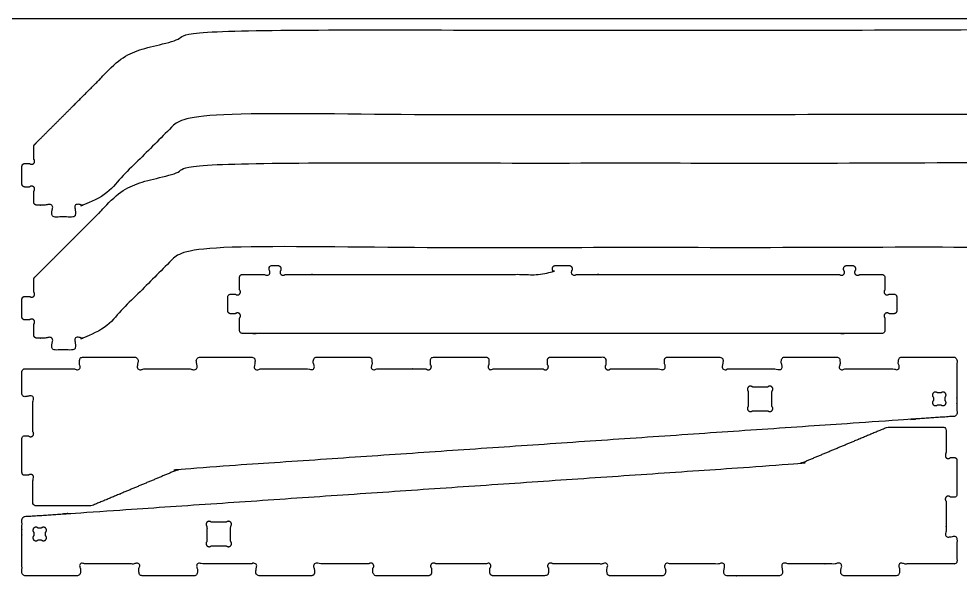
# Model space of a CAD drawing. Header units: millimetres. Extents: x 0 to 2741, y -90 to 1342.
# Drawn here: x 717 to 1674, y 681 to 1250 of the extents above; entities that cross this region are included whole.
import ezdxf

# ---------------------------------------------------------------- set-up
doc = ezdxf.new("R2010")
doc.units = ezdxf.units.MM
doc.header["$MEASUREMENT"] = 0
doc.layers.add('Default', color=18, linetype='Continuous', true_color=0x000000)

msp = doc.modelspace()

# ---------------------------------------------------------------- linework, layer by layer
at = {"layer": 'Default'}
msp.add_lwpolyline([(0, 0), (2500, 0), (2500, 1250), (0, 1250)], close=True, dxfattribs=at)
for points, weights, knots in [([(1958.43, 1107.35), (1958.43, 1113.78), (1958.43, 1120.21), (1958.43, 1121.46), (1957.55, 1122.33), (1912.3, 1167.59), (1867.04, 1212.84), (1866.5, 1213.38), (1865.77, 1213.6), (1823.33, 1226.03), (1780.88, 1238.46), (1780.47, 1238.58), (1780.04, 1238.58), (1345.43, 1238.58), (910.81, 1238.58), (910.38, 1238.58), (909.97, 1238.46), (867.53, 1226.03), (825.09, 1213.6), (824.35, 1213.38), (823.81, 1212.84), (778.56, 1167.59), (733.3, 1122.33), (732.43, 1121.46), (732.43, 1120.21), (732.43, 1113.78), (732.43, 1107.35), (734.58, 1105.2), (732.43, 1103.04), (730.27, 1100.88), (728.11, 1103.04), (725.77, 1103.04), (723.43, 1103.04), (720.43, 1103.04), (720.43, 1100.04), (720.43, 1091.04), (720.43, 1082.04), (720.43, 1079.04), (723.43, 1079.04), (725.77, 1079.04), (728.11, 1079.04), (730.27, 1081.2), (732.43, 1079.04), (734.58, 1076.88), (732.43, 1074.73), (732.43, 1069.17), (732.43, 1063.62), (732.43, 1060.62), (735.43, 1060.62), (740.98, 1060.62), (746.53, 1060.62), (748.69, 1062.78), (750.84, 1060.62), (753, 1058.47), (750.84, 1056.31), (750.84, 1053.97), (750.84, 1051.62), (750.84, 1048.62), (753.84, 1048.62), (762.84, 1048.62), (771.84, 1048.62), (774.84, 1048.62), (774.84, 1051.62), (774.84, 1053.97), (774.84, 1056.31), (772.69, 1058.47), (774.84, 1060.62), (777, 1062.78), (779.16, 1060.62), (785.59, 1060.62), (792.02, 1060.62), (793.26, 1060.62), (794.14, 1061.5), (839.22, 1106.59), (884.3, 1151.67), (885.18, 1152.55), (886.43, 1152.55), (1345.43, 1152.55), (1804.43, 1152.55), (1805.67, 1152.55), (1806.55, 1151.67), (1851.63, 1106.59), (1896.71, 1061.5), (1897.59, 1060.62), (1898.84, 1060.62), (1905.27, 1060.62), (1911.7, 1060.62), (1913.85, 1062.78), (1916.01, 1060.62), (1918.17, 1058.47), (1916.01, 1056.31), (1916.01, 1053.97), (1916.01, 1051.62), (1916.01, 1048.62), (1919.01, 1048.62), (1928.01, 1048.62), (1937.01, 1048.62), (1940.01, 1048.62), (1940.01, 1051.62), (1940.01, 1053.97), (1940.01, 1056.31), (1937.85, 1058.47), (1940.01, 1060.62), (1942.17, 1062.78), (1944.32, 1060.62), (1949.87, 1060.62), (1955.43, 1060.62), (1958.43, 1060.62), (1958.43, 1063.62), (1958.43, 1069.17), (1958.43, 1074.73), (1956.27, 1076.88), (1958.43, 1079.04), (1960.58, 1081.2), (1962.74, 1079.04), (1965.08, 1079.04), (1967.43, 1079.04), (1970.43, 1079.04), (1970.43, 1082.04), (1970.43, 1091.04), (1970.43, 1100.04), (1970.43, 1103.04), (1967.43, 1103.04), (1965.08, 1103.04), (1962.74, 1103.04), (1960.58, 1100.88), (1958.43, 1103.04), (1956.27, 1105.2), (1958.43, 1107.35)], [1, 1, 1, 0.923879532511, 1, 1, 1, 0.968853755208, 1, 1, 1, 0.989869431355, 1, 1, 1, 0.989869431355, 1, 1, 1, 0.968853755208, 1, 1, 1, 0.923879532511, 1, 1, 1, 0.707106781187, 1, 0.707106781187, 1, 1, 1, 0.707106781187, 1, 1, 1, 0.707106781187, 1, 1, 1, 0.707106781187, 1, 0.707106781187, 1, 1, 1, 0.707106781187, 1, 1, 1, 0.707106781187, 1, 0.707106781187, 1, 1, 1, 0.707106781187, 1, 1, 1, 0.707106781187, 1, 1, 1, 0.707106781187, 1, 0.707106781187, 1, 1, 1, 0.923879532511, 1, 1, 1, 0.923879532511, 1, 1, 1, 0.923879532511, 1, 1, 1, 0.923879532511, 1, 1, 1, 0.707106781187, 1, 0.707106781187, 1, 1, 1, 0.707106781187, 1, 1, 1, 0.707106781187, 1, 1, 1, 0.707106781187, 1, 0.707106781187, 1, 1, 1, 0.707106781187, 1, 1, 1, 0.707106781187, 1, 0.707106781187, 1, 1, 1, 0.707106781187, 1, 1, 1, 0.707106781187, 1, 1, 1, 0.707106781187, 1, 0.707106781187, 1], [585.957983, 585.957983, 585.957983, 596.105454, 596.105454, 598.461649, 598.461649, 726.452225, 726.452225, 727.953647, 727.953647, 816.401291, 816.401291, 817.256064, 817.256064, 925.685498, 925.685498, 926.54027, 926.54027, 1014.987914, 1014.987914, 1016.489336, 1016.489336, 1144.479912, 1144.479912, 1146.836107, 1146.836107, 1156.983578, 1156.983578, 1161.774507, 1161.774507, 1166.565436, 1166.565436, 1171.252084, 1171.252084, 1175.964473, 1175.964473, 1184.964473, 1184.964473, 1189.676862, 1189.676862, 1194.363511, 1194.363511, 1199.15444, 1199.15444, 1203.945369, 1203.945369, 1212.706198, 1212.706198, 1217.418587, 1217.418587, 1226.179417, 1226.179417, 1230.970346, 1230.970346, 1235.761274, 1235.761274, 1240.447923, 1240.447923, 1245.160312, 1245.160312, 1254.160312, 1254.160312, 1258.872701, 1258.872701, 1263.55935, 1263.55935, 1268.350278, 1268.350278, 1273.141207, 1273.141207, 1283.288678, 1283.288678, 1285.644873, 1285.644873, 1413.159592, 1413.159592, 1415.515786, 1415.515786, 1530.028984, 1530.028984, 1532.385179, 1532.385179, 1659.899897, 1659.899897, 1662.256092, 1662.256092, 1672.403563, 1672.403563, 1677.194492, 1677.194492, 1681.98542, 1681.98542, 1686.672069, 1686.672069, 1691.384458, 1691.384458, 1700.384458, 1700.384458, 1705.096847, 1705.096847, 1709.783496, 1709.783496, 1714.574425, 1714.574425, 1719.365353, 1719.365353, 1728.126183, 1728.126183, 1732.838572, 1732.838572, 1741.599401, 1741.599401, 1746.39033, 1746.39033, 1751.181259, 1751.181259, 1755.867908, 1755.867908, 1760.580297, 1760.580297, 1769.580297, 1769.580297, 1774.292686, 1774.292686, 1778.979334, 1778.979334, 1783.770263, 1783.770263, 1788.561192, 1788.561192, 1788.561192]), ([(1958.43, 972.24), (1958.43, 978.67), (1958.43, 985.1), (1958.43, 986.34), (1957.55, 987.22), (1912.3, 1032.47), (1867.04, 1077.73), (1866.5, 1078.27), (1865.77, 1078.48), (1823.33, 1090.91), (1780.88, 1103.34), (1780.47, 1103.47), (1780.04, 1103.47), (1345.43, 1103.47), (910.81, 1103.47), (910.38, 1103.47), (909.97, 1103.34), (867.53, 1090.91), (825.09, 1078.48), (824.35, 1078.27), (823.81, 1077.73), (778.56, 1032.47), (733.3, 987.22), (732.43, 986.34), (732.43, 985.1), (732.43, 978.67), (732.43, 972.24), (734.58, 970.08), (732.43, 967.93), (730.27, 965.77), (728.11, 967.93), (725.77, 967.93), (723.43, 967.93), (720.43, 967.93), (720.43, 964.93), (720.43, 955.93), (720.43, 946.93), (720.43, 943.93), (723.43, 943.93), (725.77, 943.93), (728.11, 943.93), (730.27, 946.08), (732.43, 943.93), (734.58, 941.77), (732.43, 939.61), (732.43, 934.06), (732.43, 928.51), (732.43, 925.51), (735.43, 925.51), (740.98, 925.51), (746.53, 925.51), (748.69, 927.67), (750.84, 925.51), (753, 923.35), (750.84, 921.2), (750.84, 918.85), (750.84, 916.51), (750.84, 913.51), (753.84, 913.51), (762.84, 913.51), (771.84, 913.51), (774.84, 913.51), (774.84, 916.51), (774.84, 918.85), (774.84, 921.2), (772.69, 923.35), (774.84, 925.51), (777, 927.67), (779.16, 925.51), (785.59, 925.51), (792.02, 925.51), (793.26, 925.51), (794.14, 926.39), (839.22, 971.47), (884.3, 1016.56), (885.18, 1017.43), (886.43, 1017.43), (1345.43, 1017.43), (1804.43, 1017.43), (1805.67, 1017.43), (1806.55, 1016.56), (1851.63, 971.47), (1896.71, 926.39), (1897.59, 925.51), (1898.84, 925.51), (1905.27, 925.51), (1911.7, 925.51), (1913.85, 927.67), (1916.01, 925.51), (1918.17, 923.35), (1916.01, 921.2), (1916.01, 918.85), (1916.01, 916.51), (1916.01, 913.51), (1919.01, 913.51), (1928.01, 913.51), (1937.01, 913.51), (1940.01, 913.51), (1940.01, 916.51), (1940.01, 918.85), (1940.01, 921.2), (1937.85, 923.35), (1940.01, 925.51), (1942.17, 927.67), (1944.32, 925.51), (1949.87, 925.51), (1955.43, 925.51), (1958.43, 925.51), (1958.43, 928.51), (1958.43, 934.06), (1958.43, 939.61), (1956.27, 941.77), (1958.43, 943.93), (1960.58, 946.08), (1962.74, 943.93), (1965.08, 943.93), (1967.43, 943.93), (1970.43, 943.93), (1970.43, 946.93), (1970.43, 955.93), (1970.43, 964.93), (1970.43, 967.93), (1967.43, 967.93), (1965.08, 967.93), (1962.74, 967.93), (1960.58, 965.77), (1958.43, 967.93), (1956.27, 970.08), (1958.43, 972.24)], [1, 1, 1, 0.923879532511, 1, 1, 1, 0.968853755208, 1, 1, 1, 0.989869431355, 1, 1, 1, 0.989869431355, 1, 1, 1, 0.968853755208, 1, 1, 1, 0.923879532511, 1, 1, 1, 0.707106781187, 1, 0.707106781187, 1, 1, 1, 0.707106781187, 1, 1, 1, 0.707106781187, 1, 1, 1, 0.707106781187, 1, 0.707106781187, 1, 1, 1, 0.707106781187, 1, 1, 1, 0.707106781187, 1, 0.707106781187, 1, 1, 1, 0.707106781187, 1, 1, 1, 0.707106781187, 1, 1, 1, 0.707106781187, 1, 0.707106781187, 1, 1, 1, 0.923879532511, 1, 1, 1, 0.923879532511, 1, 1, 1, 0.923879532511, 1, 1, 1, 0.923879532511, 1, 1, 1, 0.707106781187, 1, 0.707106781187, 1, 1, 1, 0.707106781187, 1, 1, 1, 0.707106781187, 1, 1, 1, 0.707106781187, 1, 0.707106781187, 1, 1, 1, 0.707106781187, 1, 1, 1, 0.707106781187, 1, 0.707106781187, 1, 1, 1, 0.707106781187, 1, 1, 1, 0.707106781187, 1, 1, 1, 0.707106781187, 1, 0.707106781187, 1], [585.957983, 585.957983, 585.957983, 596.105454, 596.105454, 598.461649, 598.461649, 726.452225, 726.452225, 727.953647, 727.953647, 816.401291, 816.401291, 817.256064, 817.256064, 925.685498, 925.685498, 926.54027, 926.54027, 1014.987914, 1014.987914, 1016.489336, 1016.489336, 1144.479912, 1144.479912, 1146.836107, 1146.836107, 1156.983578, 1156.983578, 1161.774507, 1161.774507, 1166.565436, 1166.565436, 1171.252084, 1171.252084, 1175.964473, 1175.964473, 1184.964473, 1184.964473, 1189.676862, 1189.676862, 1194.363511, 1194.363511, 1199.15444, 1199.15444, 1203.945369, 1203.945369, 1212.706198, 1212.706198, 1217.418587, 1217.418587, 1226.179417, 1226.179417, 1230.970346, 1230.970346, 1235.761274, 1235.761274, 1240.447923, 1240.447923, 1245.160312, 1245.160312, 1254.160312, 1254.160312, 1258.872701, 1258.872701, 1263.55935, 1263.55935, 1268.350278, 1268.350278, 1273.141207, 1273.141207, 1283.288678, 1283.288678, 1285.644873, 1285.644873, 1413.159592, 1413.159592, 1415.515786, 1415.515786, 1530.028984, 1530.028984, 1532.385179, 1532.385179, 1659.899897, 1659.899897, 1662.256092, 1662.256092, 1672.403563, 1672.403563, 1677.194492, 1677.194492, 1681.98542, 1681.98542, 1686.672069, 1686.672069, 1691.384458, 1691.384458, 1700.384458, 1700.384458, 1705.096847, 1705.096847, 1709.783496, 1709.783496, 1714.574425, 1714.574425, 1719.365353, 1719.365353, 1728.126183, 1728.126183, 1732.838572, 1732.838572, 1741.599401, 1741.599401, 1746.39033, 1746.39033, 1751.181259, 1751.181259, 1755.867908, 1755.867908, 1760.580297, 1760.580297, 1769.580297, 1769.580297, 1774.292686, 1774.292686, 1778.979334, 1778.979334, 1783.770263, 1783.770263, 1788.561192, 1788.561192, 1788.561192]), ([(1550.97, 990.22), (1417.84, 990.22), (1283.72, 990.22), (1281.56, 988.06), (1279.41, 990.22), (1277.25, 992.38), (1279.41, 994.53), (1279.41, 995.38), (1279.41, 996.22), (1279.41, 999.22), (1276.41, 999.22), (1269.41, 999.22), (1262.41, 999.22), (1259.41, 999.22), (1259.41, 996.22), (1259.41, 995.38), (1259.41, 994.53), (1261.56, 992.38), (1259.41, 990.22), (1257.25, 988.06), (1255.09, 990.22), (1120.97, 990.22), (987.85, 990.22), (985.69, 988.06), (983.53, 990.22), (981.38, 992.38), (983.53, 994.53), (983.53, 995.38), (983.53, 996.22), (983.53, 999.22), (980.53, 999.22), (977.53, 999.22), (974.53, 999.22), (971.53, 999.22), (971.53, 996.22), (971.53, 995.38), (971.53, 994.53), (973.69, 992.38), (971.53, 990.22), (969.38, 988.06), (967.22, 990.22), (955.88, 990.22), (944.53, 990.22), (941.53, 990.22), (941.53, 987.22), (941.53, 980.88), (941.53, 974.53), (943.69, 972.38), (941.53, 970.22), (939.38, 968.06), (937.22, 970.22), (934.88, 970.22), (932.53, 970.22), (929.53, 970.22), (929.53, 967.22), (929.53, 960.22), (929.53, 953.22), (929.53, 950.22), (932.53, 950.22), (934.88, 950.22), (937.22, 950.22), (939.38, 952.38), (941.53, 950.22), (943.69, 948.06), (941.53, 945.91), (941.53, 939.56), (941.53, 933.22), (941.53, 930.22), (944.53, 930.22), (1269.41, 930.22), (1594.28, 930.22), (1597.28, 930.22), (1597.28, 933.22), (1597.28, 939.56), (1597.28, 945.91), (1595.13, 948.06), (1597.28, 950.22), (1599.44, 952.38), (1601.6, 950.22), (1603.94, 950.22), (1606.28, 950.22), (1609.28, 950.22), (1609.28, 953.22), (1609.28, 960.22), (1609.28, 967.22), (1609.28, 970.22), (1606.28, 970.22), (1603.94, 970.22), (1601.6, 970.22), (1599.44, 968.06), (1597.28, 970.22), (1595.13, 972.38), (1597.28, 974.53), (1597.28, 980.88), (1597.28, 987.22), (1597.28, 990.22), (1594.28, 990.22), (1582.94, 990.22), (1571.6, 990.22), (1569.44, 988.06), (1567.28, 990.22), (1565.13, 992.38), (1567.28, 994.53), (1567.28, 995.38), (1567.28, 996.22), (1567.28, 999.22), (1564.28, 999.22), (1561.28, 999.22), (1558.28, 999.22), (1555.28, 999.22), (1555.28, 996.22), (1555.28, 995.38), (1555.28, 994.53), (1557.44, 992.38), (1555.28, 990.22), (1553.13, 988.06), (1550.97, 990.22)], [1, 1, 1, 0.707106781187, 1, 0.707106781187, 1, 1, 1, 0.707106781187, 1, 1, 1, 0.707106781187, 1, 1, 1, 0.707106781187, 1, 0.707106781187, 1, 1, 1, 0.707106781187, 1, 0.707106781187, 1, 1, 1, 0.707106781186, 1, 1, 1, 0.707106781187, 1, 1, 1, 0.707106781187, 1, 0.707106781187, 1, 1, 1, 0.707106781187, 1, 1, 1, 0.707106781187, 1, 0.707106781187, 1, 1, 1, 0.707106781187, 1, 1, 1, 0.707106781187, 1, 1, 1, 0.707106781187, 1, 0.707106781187, 1, 1, 1, 0.707106781187, 1, 1, 1, 0.707106781187, 1, 1, 1, 0.707106781187, 1, 0.707106781187, 1, 1, 1, 0.707106781187, 1, 1, 1, 0.707106781186, 1, 1, 1, 0.707106781187, 1, 0.707106781187, 1, 1, 1, 0.707106781186, 1, 1, 1, 0.707106781187, 1, 0.707106781187, 1, 1, 1, 0.707106781187, 1, 1, 1, 0.707106781187, 1, 1, 1, 0.707106781187, 1, 0.707106781187, 1], [-878.345999, -878.345999, -878.345999, -480.941114, -480.941114, -476.150185, -476.150185, -471.359256, -471.359256, -469.110391, -469.110391, -464.398002, -464.398002, -450.398002, -450.398002, -445.685613, -445.685613, -443.436749, -443.436749, -438.64582, -438.64582, -433.854891, -433.854891, -36.450006, -36.450006, -31.659077, -31.659077, -26.868149, -26.868149, -24.619284, -24.619284, -19.906895, -19.906895, -9.906895, -9.906895, -5.194506, -5.194506, -2.945641, -2.945641, 1.845288, 1.845288, 6.636217, 6.636217, 40.246066, 40.246066, 44.958455, 44.958455, 57.645104, 57.645104, 62.436033, 62.436033, 67.226962, 67.226962, 71.91361, 71.91361, 76.625999, 76.625999, 90.625999, 90.625999, 95.338388, 95.338388, 100.025037, 100.025037, 104.815966, 104.815966, 109.606895, 109.606895, 122.293543, 122.293543, 127.005932, 127.005932, 1092.561488, 1092.561488, 1097.273877, 1097.273877, 1109.960525, 1109.960525, 1114.751454, 1114.751454, 1119.542383, 1119.542383, 1124.229032, 1124.229032, 1128.941421, 1128.941421, 1142.941421, 1142.941421, 1147.653809, 1147.653809, 1152.340458, 1152.340458, 1157.131387, 1157.131387, 1161.922316, 1161.922316, 1174.608964, 1174.608964, 1179.321353, 1179.321353, 1212.931203, 1212.931203, 1217.722132, 1217.722132, 1222.513061, 1222.513061, 1224.761926, 1224.761926, 1229.474315, 1229.474315, 1239.474315, 1239.474315, 1244.186704, 1244.186704, 1246.435568, 1246.435568, 1251.226497, 1251.226497, 1256.017426, 1256.017426, 1256.017426]), ([(1254.36, 894.11), (1252.21, 891.95), (1250.05, 894.11), (1224.64, 894.11), (1199.24, 894.11), (1197.08, 891.95), (1194.93, 894.11), (1192.77, 896.26), (1194.93, 898.42), (1194.93, 900.76), (1194.93, 903.11), (1194.93, 906.11), (1191.93, 906.11), (1165.21, 906.11), (1138.49, 906.11), (1135.49, 906.11), (1135.49, 903.11), (1135.49, 900.76), (1135.49, 898.42), (1137.65, 896.26), (1135.49, 894.11), (1133.33, 891.95), (1131.18, 894.11), (1105.77, 894.11), (1080.36, 894.11), (1078.21, 891.95), (1076.05, 894.11), (1073.89, 896.26), (1076.05, 898.42), (1076.05, 900.76), (1076.05, 903.11), (1076.05, 906.11), (1073.05, 906.11), (1046.33, 906.11), (1019.61, 906.11), (1016.61, 906.11), (1016.61, 903.11), (1016.61, 900.76), (1016.61, 898.42), (1018.77, 896.26), (1016.61, 894.11), (1014.46, 891.95), (1012.3, 894.11), (986.89, 894.11), (961.49, 894.11), (959.33, 891.95), (957.18, 894.11), (955.02, 896.26), (957.18, 898.42), (957.18, 900.76), (957.18, 903.11), (957.18, 906.11), (954.18, 906.11), (927.46, 906.11), (900.74, 906.11), (897.74, 906.11), (897.74, 903.11), (897.74, 900.76), (897.74, 898.42), (899.9, 896.26), (897.74, 894.11), (895.58, 891.95), (893.43, 894.11), (868.02, 894.11), (842.61, 894.11), (840.46, 891.95), (838.3, 894.11), (836.14, 896.26), (838.3, 898.42), (838.3, 900.76), (838.3, 903.11), (838.3, 906.11), (835.3, 906.11), (808.58, 906.11), (781.86, 906.11), (778.86, 906.11), (778.86, 903.11), (778.86, 900.76), (778.86, 898.42), (781.02, 896.26), (778.86, 894.11), (776.71, 891.95), (774.55, 894.11), (748.49, 894.11), (722.43, 894.11), (720.43, 894.11), (720.43, 891.11), (720.43, 880.11), (720.43, 869.11), (720.43, 866.11), (722.43, 866.11), (724.77, 866.11), (727.11, 866.11), (729.27, 868.26), (731.43, 866.11), (733.58, 863.95), (731.43, 861.79), (731.43, 846.11), (731.43, 830.42), (733.58, 828.26), (731.43, 826.11), (729.27, 823.95), (727.11, 826.11), (724.77, 826.11), (722.43, 826.11), (720.43, 826.11), (720.43, 823.11), (720.43, 806.11), (720.43, 789.11), (720.43, 786.11), (722.43, 786.11), (724.77, 786.11), (727.11, 786.11), (729.27, 788.26), (731.43, 786.11), (733.58, 783.95), (731.43, 781.79), (731.43, 769.95), (731.43, 758.11), (731.43, 755.11), (734.43, 755.11), (762.62, 755.11), (790.82, 755.11), (791.43, 755.11), (791.98, 755.34), (835.67, 773.65), (879.35, 791.95), (879.81, 792.14), (880.31, 792.18), (1273.97, 819.05), (1667.63, 845.92), (1670.43, 846.11), (1670.43, 848.91), (1670.43, 876.01), (1670.43, 903.11), (1670.43, 906.11), (1667.43, 906.11), (1640.71, 906.11), (1613.99, 906.11), (1610.99, 906.11), (1610.99, 903.11), (1610.99, 900.76), (1610.99, 898.42), (1613.15, 896.26), (1610.99, 894.11), (1608.83, 891.95), (1606.68, 894.11), (1581.27, 894.11), (1555.86, 894.11), (1553.71, 891.95), (1551.55, 894.11), (1549.39, 896.26), (1551.55, 898.42), (1551.55, 900.76), (1551.55, 903.11), (1551.55, 906.11), (1548.55, 906.11), (1521.83, 906.11), (1495.11, 906.11), (1492.11, 906.11), (1492.11, 903.11), (1492.11, 900.76), (1492.11, 898.42), (1494.27, 896.26), (1492.11, 894.11), (1489.96, 891.95), (1487.8, 894.11), (1462.39, 894.11), (1436.99, 894.11), (1434.83, 891.95), (1432.68, 894.11), (1430.52, 896.26), (1432.68, 898.42), (1432.68, 900.76), (1432.68, 903.11), (1432.68, 906.11), (1429.68, 906.11), (1402.96, 906.11), (1376.24, 906.11), (1373.24, 906.11), (1373.24, 903.11), (1373.24, 900.76), (1373.24, 898.42), (1375.4, 896.26), (1373.24, 894.11), (1371.08, 891.95), (1368.93, 894.11), (1343.52, 894.11), (1318.11, 894.11), (1315.96, 891.95), (1313.8, 894.11), (1311.64, 896.26), (1313.8, 898.42), (1313.8, 900.76), (1313.8, 903.11), (1313.8, 906.11), (1310.8, 906.11), (1284.08, 906.11), (1257.36, 906.11), (1254.36, 906.11), (1254.36, 903.11), (1254.36, 900.76), (1254.36, 898.42), (1256.52, 896.26), (1254.36, 894.11)], [1, 0.707106781187, 1, 1, 1, 0.707106781187, 1, 0.707106781187, 1, 1, 1, 0.707106781187, 1, 1, 1, 0.707106781187, 1, 1, 1, 0.707106781187, 1, 0.707106781187, 1, 1, 1, 0.707106781187, 1, 0.707106781187, 1, 1, 1, 0.707106781187, 1, 1, 1, 0.707106781187, 1, 1, 1, 0.707106781187, 1, 0.707106781187, 1, 1, 1, 0.707106781187, 1, 0.707106781187, 1, 1, 1, 0.707106781187, 1, 1, 1, 0.707106781187, 1, 1, 1, 0.707106781187, 1, 0.707106781187, 1, 1, 1, 0.707106781187, 1, 0.707106781187, 1, 1, 1, 0.707106781187, 1, 1, 1, 0.707106781186, 1, 1, 1, 0.707106781187, 1, 0.707106781187, 1, 1, 1, 0.707106781187, 1, 1, 1, 0.707106781187, 1, 1, 1, 0.707106781187, 1, 0.707106781187, 1, 1, 1, 0.707106781187, 1, 0.707106781187, 1, 1, 1, 0.707106781187, 1, 1, 1, 0.707106781187, 1, 1, 1, 0.707106781187, 1, 0.707106781187, 1, 1, 1, 0.707106781187, 1, 1, 1, 0.980386233883, 1, 1, 1, 0.986531823646, 1, 1, 1, 0.730787560529, 1, 1, 1, 0.707106781187, 1, 1, 1, 0.707106781187, 1, 1, 1, 0.707106781187, 1, 0.707106781187, 1, 1, 1, 0.707106781187, 1, 0.707106781187, 1, 1, 1, 0.707106781187, 1, 1, 1, 0.707106781187, 1, 1, 1, 0.707106781187, 1, 0.707106781187, 1, 1, 1, 0.707106781187, 1, 0.707106781187, 1, 1, 1, 0.707106781187, 1, 1, 1, 0.707106781187, 1, 1, 1, 0.707106781187, 1, 0.707106781187, 1, 1, 1, 0.707106781187, 1, 0.707106781187, 1, 1, 1, 0.707106781187, 1, 1, 1, 0.707106781187, 1, 1, 1, 0.707106781187, 1], [0, 0, 0, 4.790929, 4.790929, 56.082585, 56.082585, 60.873514, 60.873514, 65.664443, 65.664443, 70.351092, 70.351092, 75.063481, 75.063481, 129.568607, 129.568607, 134.280996, 134.280996, 138.967644, 138.967644, 143.758573, 143.758573, 148.549502, 148.549502, 199.841158, 199.841158, 204.632087, 204.632087, 209.423016, 209.423016, 214.109665, 214.109665, 218.822054, 218.822054, 273.32718, 273.32718, 278.039569, 278.039569, 282.726218, 282.726218, 287.517146, 287.517146, 292.308075, 292.308075, 343.599732, 343.599732, 348.39066, 348.39066, 353.181589, 353.181589, 357.868238, 357.868238, 362.580627, 362.580627, 417.085753, 417.085753, 421.798142, 421.798142, 426.484791, 426.484791, 431.275719, 431.275719, 436.066648, 436.066648, 487.358305, 487.358305, 492.149234, 492.149234, 496.940162, 496.940162, 501.626811, 501.626811, 506.3392, 506.3392, 560.844326, 560.844326, 565.556715, 565.556715, 570.243364, 570.243364, 575.034293, 575.034293, 579.825221, 579.825221, 632.442659, 632.442659, 637.155047, 637.155047, 659.155047, 659.155047, 663.867436, 663.867436, 668.554085, 668.554085, 673.345014, 673.345014, 678.135943, 678.135943, 725.195889, 725.195889, 729.986817, 729.986817, 734.777746, 734.777746, 739.464395, 739.464395, 744.176784, 744.176784, 778.176784, 778.176784, 782.889173, 782.889173, 786.794713, 786.794713, 791.585642, 791.585642, 796.376571, 796.376571, 820.06322, 820.06322, 824.775609, 824.775609, 892.451905, 892.451905, 893.642212, 893.642212, 1043.805971, 1043.805971, 1044.791817, 1044.791817, 1913.621737, 1913.621737, 1918.129665, 1918.129665, 1972.327462, 1972.327462, 1977.039851, 1977.039851, 2031.544978, 2031.544978, 2036.257366, 2036.257366, 2040.944015, 2040.944015, 2045.734944, 2045.734944, 2050.525873, 2050.525873, 2101.817529, 2101.817529, 2106.608458, 2106.608458, 2111.399387, 2111.399387, 2116.086036, 2116.086036, 2120.798424, 2120.798424, 2175.303551, 2175.303551, 2180.01594, 2180.01594, 2184.702588, 2184.702588, 2189.493517, 2189.493517, 2194.284446, 2194.284446, 2245.576102, 2245.576102, 2250.367031, 2250.367031, 2255.15796, 2255.15796, 2259.844609, 2259.844609, 2264.556998, 2264.556998, 2319.062124, 2319.062124, 2323.774513, 2323.774513, 2328.461161, 2328.461161, 2333.25209, 2333.25209, 2338.043019, 2338.043019, 2389.334676, 2389.334676, 2394.125604, 2394.125604, 2398.916533, 2398.916533, 2403.603182, 2403.603182, 2408.315571, 2408.315571, 2462.820697, 2462.820697, 2467.533086, 2467.533086, 2472.219735, 2472.219735, 2477.010663, 2477.010663, 2477.010663]), ([(1458.43, 875.71), (1460.58, 877.86), (1462.74, 875.71), (1466.58, 875.71), (1470.43, 875.71), (1474.27, 875.71), (1478.11, 875.71), (1480.27, 877.86), (1482.43, 875.71), (1484.58, 873.55), (1482.43, 871.39), (1482.43, 863.71), (1482.43, 856.02), (1484.58, 853.86), (1482.43, 851.71), (1480.27, 849.55), (1478.11, 851.71), (1474.27, 851.71), (1470.43, 851.71), (1466.58, 851.71), (1462.74, 851.71), (1460.58, 849.55), (1458.43, 851.71), (1456.27, 853.86), (1458.43, 856.02), (1458.43, 863.71), (1458.43, 871.39), (1456.27, 873.55), (1458.43, 875.71)], [1, 0.707106781187, 1, 1, 1, 1, 1, 0.707106781187, 1, 0.707106781187, 1, 1, 1, 0.707106781187, 1, 0.707106781187, 1, 1, 1, 1, 1, 0.707106781187, 1, 0.707106781187, 1, 1, 1, 0.707106781187, 1], [-65.283607, -65.283607, -65.283607, -60.492678, -60.492678, -52.80603, -52.80603, -45.119381, -45.119381, -40.328452, -40.328452, -35.537523, -35.537523, -27.850875, -27.850875, -23.059946, -23.059946, -18.269017, -18.269017, -10.582368, -10.582368, -2.89572, -2.89572, 1.895209, 1.895209, 6.686138, 6.686138, 14.372786, 14.372786, 19.163715, 19.163715, 19.163715]), ([(1646.43, 869.7), (1648.58, 871.86), (1650.74, 869.7), (1652.43, 869.7), (1654.11, 869.7), (1656.27, 871.86), (1658.43, 869.7), (1660.58, 867.54), (1658.43, 865.39), (1658.43, 863.7), (1658.43, 862.01), (1660.58, 859.86), (1658.43, 857.7), (1656.27, 855.54), (1654.11, 857.7), (1652.43, 857.7), (1650.74, 857.7), (1648.58, 855.54), (1646.43, 857.7), (1644.27, 859.86), (1646.43, 862.01), (1646.43, 863.7), (1646.43, 865.39), (1644.27, 867.54), (1646.43, 869.7)], [1, 0.707106781187, 1, 1, 1, 0.707106781187, 1, 0.707106781187, 1, 1, 1, 0.707106781187, 1, 0.707106781187, 1, 1, 1, 0.707106781187, 1, 0.707106781187, 1, 1, 1, 0.707106781187, 1], [-32.656904, -32.656904, -32.656904, -27.865975, -27.865975, -24.492678, -24.492678, -19.701749, -19.701749, -14.910821, -14.910821, -11.537523, -11.537523, -6.746595, -6.746595, -1.955666, -1.955666, 1.417632, 1.417632, 6.20856, 6.20856, 10.999489, 10.999489, 14.372786, 14.372786, 19.163715, 19.163715, 19.163715]), ([(1136.49, 695.96), (1138.65, 698.11), (1140.8, 695.96), (1166.21, 695.96), (1191.61, 695.96), (1193.77, 698.11), (1195.93, 695.96), (1198.08, 693.8), (1195.93, 691.64), (1195.93, 689.3), (1195.93, 686.96), (1195.93, 683.96), (1198.93, 683.96), (1225.64, 683.96), (1252.36, 683.96), (1255.36, 683.96), (1255.36, 686.96), (1255.36, 689.3), (1255.36, 691.64), (1253.21, 693.8), (1255.36, 695.96), (1257.52, 698.11), (1259.68, 695.96), (1285.08, 695.96), (1310.49, 695.96), (1312.64, 698.11), (1314.8, 695.96), (1316.96, 693.8), (1314.8, 691.64), (1314.8, 689.3), (1314.8, 686.96), (1314.8, 683.96), (1317.8, 683.96), (1344.52, 683.96), (1371.24, 683.96), (1374.24, 683.96), (1374.24, 686.96), (1374.24, 689.3), (1374.24, 691.64), (1372.08, 693.8), (1374.24, 695.96), (1376.4, 698.11), (1378.55, 695.96), (1403.96, 695.96), (1429.36, 695.96), (1431.52, 698.11), (1433.68, 695.96), (1435.83, 693.8), (1433.68, 691.64), (1433.68, 689.3), (1433.68, 686.96), (1433.68, 683.96), (1436.68, 683.96), (1463.39, 683.96), (1490.11, 683.96), (1493.11, 683.96), (1493.11, 686.96), (1493.11, 689.3), (1493.11, 691.64), (1490.96, 693.8), (1493.11, 695.96), (1495.27, 698.11), (1497.43, 695.96), (1522.83, 695.96), (1548.24, 695.96), (1550.39, 698.11), (1552.55, 695.96), (1554.71, 693.8), (1552.55, 691.64), (1552.55, 689.3), (1552.55, 686.96), (1552.55, 683.96), (1555.55, 683.96), (1582.27, 683.96), (1608.99, 683.96), (1611.99, 683.96), (1611.99, 686.96), (1611.99, 689.3), (1611.99, 691.64), (1609.83, 693.8), (1611.99, 695.96), (1614.15, 698.11), (1616.3, 695.96), (1642.36, 695.96), (1668.43, 695.96), (1670.43, 695.96), (1670.43, 698.96), (1670.43, 709.96), (1670.43, 720.96), (1670.43, 723.96), (1668.43, 723.96), (1666.08, 723.96), (1663.74, 723.96), (1661.58, 721.8), (1659.43, 723.96), (1657.27, 726.11), (1659.43, 728.27), (1659.43, 743.96), (1659.43, 759.64), (1657.27, 761.8), (1659.43, 763.96), (1661.58, 766.11), (1663.74, 763.96), (1666.08, 763.96), (1668.43, 763.96), (1670.43, 763.96), (1670.43, 766.96), (1670.43, 783.96), (1670.43, 800.96), (1670.43, 803.96), (1668.43, 803.96), (1666.08, 803.96), (1663.74, 803.96), (1661.58, 801.8), (1659.43, 803.96), (1657.27, 806.11), (1659.43, 808.27), (1659.43, 820.11), (1659.43, 831.96), (1659.43, 834.96), (1656.43, 834.96), (1628.23, 834.96), (1600.03, 834.96), (1599.43, 834.96), (1598.87, 834.72), (1555.18, 816.42), (1511.5, 798.11), (1511.04, 797.92), (1510.54, 797.89), (1116.88, 771.02), (723.22, 744.15), (720.43, 743.96), (720.43, 741.15), (720.43, 714.05), (720.43, 686.96), (720.43, 683.96), (723.43, 683.96), (750.14, 683.96), (776.86, 683.96), (779.86, 683.96), (779.86, 686.96), (779.86, 689.3), (779.86, 691.64), (777.71, 693.8), (779.86, 695.96), (782.02, 698.11), (784.18, 695.96), (809.58, 695.96), (834.99, 695.96), (837.14, 698.11), (839.3, 695.96), (841.46, 693.8), (839.3, 691.64), (839.3, 689.3), (839.3, 686.96), (839.3, 683.96), (842.3, 683.96), (869.02, 683.96), (895.74, 683.96), (898.74, 683.96), (898.74, 686.96), (898.74, 689.3), (898.74, 691.64), (896.58, 693.8), (898.74, 695.96), (900.9, 698.11), (903.05, 695.96), (928.46, 695.96), (953.86, 695.96), (956.02, 698.11), (958.18, 695.96), (960.33, 693.8), (958.18, 691.64), (958.18, 689.3), (958.18, 686.96), (958.18, 683.96), (961.18, 683.96), (987.89, 683.96), (1014.61, 683.96), (1017.61, 683.96), (1017.61, 686.96), (1017.61, 689.3), (1017.61, 691.64), (1015.46, 693.8), (1017.61, 695.96), (1019.77, 698.11), (1021.93, 695.96), (1047.33, 695.96), (1072.74, 695.96), (1074.89, 698.11), (1077.05, 695.96), (1079.21, 693.8), (1077.05, 691.64), (1077.05, 689.3), (1077.05, 686.96), (1077.05, 683.96), (1080.05, 683.96), (1106.77, 683.96), (1133.49, 683.96), (1136.49, 683.96), (1136.49, 686.96), (1136.49, 689.3), (1136.49, 691.64), (1134.33, 693.8), (1136.49, 695.96)], [1, 0.707106781187, 1, 1, 1, 0.707106781187, 1, 0.707106781187, 1, 1, 1, 0.707106781187, 1, 1, 1, 0.707106781187, 1, 1, 1, 0.707106781187, 1, 0.707106781187, 1, 1, 1, 0.707106781187, 1, 0.707106781187, 1, 1, 1, 0.707106781187, 1, 1, 1, 0.707106781187, 1, 1, 1, 0.707106781187, 1, 0.707106781187, 1, 1, 1, 0.707106781187, 1, 0.707106781187, 1, 1, 1, 0.707106781187, 1, 1, 1, 0.707106781187, 1, 1, 1, 0.707106781187, 1, 0.707106781187, 1, 1, 1, 0.707106781187, 1, 0.707106781187, 1, 1, 1, 0.707106781187, 1, 1, 1, 0.707106781186, 1, 1, 1, 0.707106781187, 1, 0.707106781187, 1, 1, 1, 0.707106781187, 1, 1, 1, 0.707106781187, 1, 1, 1, 0.707106781187, 1, 0.707106781187, 1, 1, 1, 0.707106781187, 1, 0.707106781187, 1, 1, 1, 0.707106781187, 1, 1, 1, 0.707106781187, 1, 1, 1, 0.707106781187, 1, 0.707106781187, 1, 1, 1, 0.707106781187, 1, 1, 1, 0.980386233883, 1, 1, 1, 0.986531823646, 1, 1, 1, 0.730787560529, 1, 1, 1, 0.707106781187, 1, 1, 1, 0.707106781187, 1, 1, 1, 0.707106781187, 1, 0.707106781187, 1, 1, 1, 0.707106781187, 1, 0.707106781187, 1, 1, 1, 0.707106781187, 1, 1, 1, 0.707106781187, 1, 1, 1, 0.707106781187, 1, 0.707106781187, 1, 1, 1, 0.707106781187, 1, 0.707106781187, 1, 1, 1, 0.707106781187, 1, 1, 1, 0.707106781187, 1, 1, 1, 0.707106781187, 1, 0.707106781187, 1, 1, 1, 0.707106781187, 1, 0.707106781187, 1, 1, 1, 0.707106781187, 1, 1, 1, 0.707106781187, 1, 1, 1, 0.707106781187, 1], [0, 0, 0, 4.790929, 4.790929, 56.082585, 56.082585, 60.873514, 60.873514, 65.664443, 65.664443, 70.351092, 70.351092, 75.063481, 75.063481, 129.568607, 129.568607, 134.280996, 134.280996, 138.967644, 138.967644, 143.758573, 143.758573, 148.549502, 148.549502, 199.841158, 199.841158, 204.632087, 204.632087, 209.423016, 209.423016, 214.109665, 214.109665, 218.822054, 218.822054, 273.32718, 273.32718, 278.039569, 278.039569, 282.726218, 282.726218, 287.517146, 287.517146, 292.308075, 292.308075, 343.599732, 343.599732, 348.39066, 348.39066, 353.181589, 353.181589, 357.868238, 357.868238, 362.580627, 362.580627, 417.085753, 417.085753, 421.798142, 421.798142, 426.484791, 426.484791, 431.275719, 431.275719, 436.066648, 436.066648, 487.358305, 487.358305, 492.149234, 492.149234, 496.940162, 496.940162, 501.626811, 501.626811, 506.3392, 506.3392, 560.844326, 560.844326, 565.556715, 565.556715, 570.243364, 570.243364, 575.034293, 575.034293, 579.825221, 579.825221, 632.442659, 632.442659, 637.155047, 637.155047, 659.155047, 659.155047, 663.867436, 663.867436, 668.554085, 668.554085, 673.345014, 673.345014, 678.135943, 678.135943, 725.195889, 725.195889, 729.986817, 729.986817, 734.777746, 734.777746, 739.464395, 739.464395, 744.176784, 744.176784, 778.176784, 778.176784, 782.889173, 782.889173, 786.794713, 786.794713, 791.585642, 791.585642, 796.376571, 796.376571, 820.06322, 820.06322, 824.775609, 824.775609, 892.451905, 892.451905, 893.642212, 893.642212, 1043.805971, 1043.805971, 1044.791817, 1044.791817, 1913.621737, 1913.621737, 1918.129665, 1918.129665, 1972.327462, 1972.327462, 1977.039851, 1977.039851, 2031.544978, 2031.544978, 2036.257366, 2036.257366, 2040.944015, 2040.944015, 2045.734944, 2045.734944, 2050.525873, 2050.525873, 2101.817529, 2101.817529, 2106.608458, 2106.608458, 2111.399387, 2111.399387, 2116.086036, 2116.086036, 2120.798424, 2120.798424, 2175.303551, 2175.303551, 2180.01594, 2180.01594, 2184.702588, 2184.702588, 2189.493517, 2189.493517, 2194.284446, 2194.284446, 2245.576102, 2245.576102, 2250.367031, 2250.367031, 2255.15796, 2255.15796, 2259.844609, 2259.844609, 2264.556998, 2264.556998, 2319.062124, 2319.062124, 2323.774513, 2323.774513, 2328.461161, 2328.461161, 2333.25209, 2333.25209, 2338.043019, 2338.043019, 2389.334676, 2389.334676, 2394.125604, 2394.125604, 2398.916533, 2398.916533, 2403.603182, 2403.603182, 2408.315571, 2408.315571, 2462.820697, 2462.820697, 2467.533086, 2467.533086, 2472.219735, 2472.219735, 2477.010663, 2477.010663, 2477.010663]), ([(932.43, 714.36), (930.27, 712.2), (928.11, 714.36), (924.27, 714.36), (920.43, 714.36), (916.58, 714.36), (912.74, 714.36), (910.58, 712.2), (908.43, 714.36), (906.27, 716.51), (908.43, 718.67), (908.43, 726.36), (908.43, 734.04), (906.27, 736.2), (908.43, 738.36), (910.58, 740.51), (912.74, 738.36), (916.58, 738.36), (920.43, 738.36), (924.27, 738.36), (928.11, 738.36), (930.27, 740.51), (932.43, 738.36), (934.58, 736.2), (932.43, 734.04), (932.43, 726.36), (932.43, 718.67), (934.58, 716.51), (932.43, 714.36)], [1, 0.707106781187, 1, 1, 1, 1, 1, 0.707106781187, 1, 0.707106781187, 1, 1, 1, 0.707106781187, 1, 0.707106781187, 1, 1, 1, 1, 1, 0.707106781187, 1, 0.707106781187, 1, 1, 1, 0.707106781187, 1], [-65.283607, -65.283607, -65.283607, -60.492678, -60.492678, -52.80603, -52.80603, -45.119381, -45.119381, -40.328452, -40.328452, -35.537523, -35.537523, -27.850875, -27.850875, -23.059946, -23.059946, -18.269017, -18.269017, -10.582368, -10.582368, -2.89572, -2.89572, 1.895209, 1.895209, 6.686138, 6.686138, 14.372786, 14.372786, 19.163715, 19.163715, 19.163715]), ([(744.43, 720.36), (742.27, 718.21), (740.11, 720.36), (738.43, 720.36), (736.74, 720.36), (734.58, 718.21), (732.43, 720.36), (730.27, 722.52), (732.43, 724.68), (732.43, 726.36), (732.43, 728.05), (730.27, 730.21), (732.43, 732.36), (734.58, 734.52), (736.74, 732.36), (738.43, 732.36), (740.11, 732.36), (742.27, 734.52), (744.43, 732.36), (746.58, 730.21), (744.43, 728.05), (744.43, 726.36), (744.43, 724.68), (746.58, 722.52), (744.43, 720.36)], [1, 0.707106781187, 1, 1, 1, 0.707106781187, 1, 0.707106781187, 1, 1, 1, 0.707106781187, 1, 0.707106781187, 1, 1, 1, 0.707106781187, 1, 0.707106781187, 1, 1, 1, 0.707106781187, 1], [-32.656904, -32.656904, -32.656904, -27.865975, -27.865975, -24.492678, -24.492678, -19.701749, -19.701749, -14.910821, -14.910821, -11.537523, -11.537523, -6.746595, -6.746595, -1.955666, -1.955666, 1.417632, 1.417632, 6.20856, 6.20856, 10.999489, 10.999489, 14.372786, 14.372786, 19.163715, 19.163715, 19.163715])]:
    msp.add_rational_spline(points, weights, degree=2, knots=knots, dxfattribs=at)

doc.saveas('drawing.dxf')
